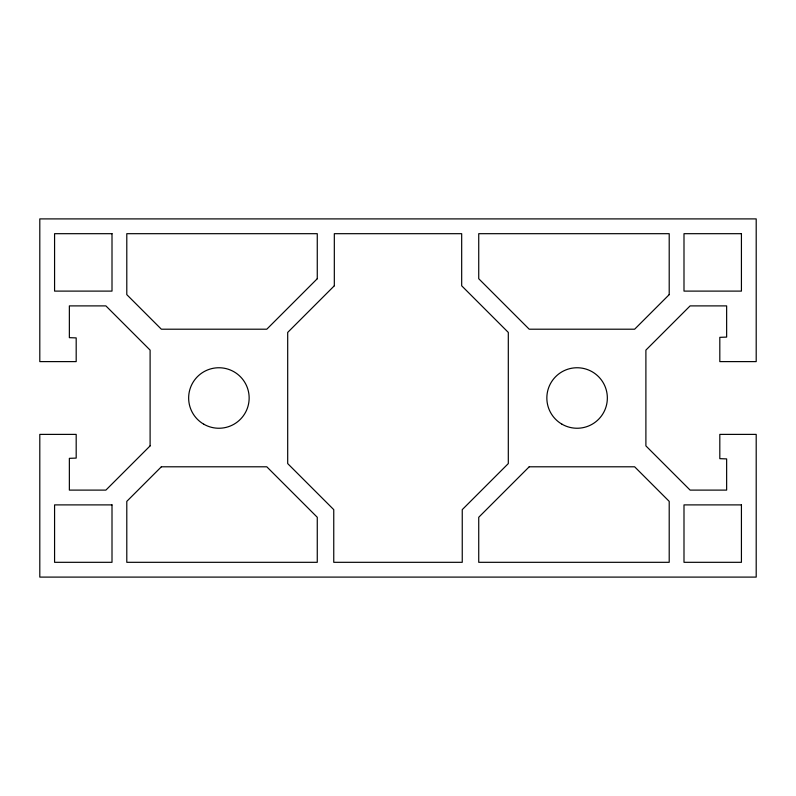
<?xml version="1.0" encoding="UTF-8"?>
<svg xmlns="http://www.w3.org/2000/svg" width="796" height="796" viewBox="0 0 796 796"><rect width="100%" height="100%" fill="white"/><g stroke="black" fill="none" stroke-linecap="round" stroke-linejoin="round"><path stroke-width="1.19" d="M150.106 445.889L105.888 490.107L69.361 490.107L69.361 458.337L76.187 458.098L76.187 434.387L39.8 434.387L39.8 577.1L756.2 577.1L756.2 434.387L719.813 434.387L719.813 458.665L726.639 458.904L726.639 490.107L690.112 490.107L645.894 445.889L645.894 350.111L690.112 305.893L726.639 305.893L726.639 337.096L719.813 337.335L719.813 361.613L756.2 361.613L756.2 218.9L39.8 218.9L39.8 361.613L76.187 361.613L76.187 337.902L69.361 337.663L69.361 305.893L105.888 305.893L150.106 350.111L150.106 445.889M317.266 278.729L266.789 329.206L161.359 329.206L126.793 294.629L126.793 233.686L317.266 233.686L317.266 278.729M334.32 285.794L287.694 332.42L287.694 463.58L333.753 509.639L333.753 562.314L462.247 562.314L462.247 509.639L508.306 463.58L508.306 332.42L461.68 285.794L461.68 233.686L334.32 233.686L334.32 285.794M161.359 466.794L126.793 501.371L126.793 562.314L317.266 562.314L317.266 517.271L266.789 466.794L161.359 466.794M669.207 294.629L634.641 329.206L529.211 329.206L478.734 278.729L478.734 233.686L669.207 233.686L669.207 294.629M529.211 466.794L478.734 517.271L478.734 562.314L669.207 562.314L669.207 501.371L634.641 466.794L529.211 466.794M112.007 233.686L54.576 233.686L54.576 291.107L112.007 291.107L112.007 233.686M741.424 233.686L683.993 233.686L683.993 291.107L741.424 291.107L741.424 233.686M112.007 504.893L54.576 504.893L54.576 562.314L112.007 562.314L112.007 504.893M741.424 504.893L683.993 504.893L683.993 562.314L741.424 562.314L741.424 504.893M203.776 424.198A30.248 30.248 0 0 0 249.148 398A30.248 30.248 0 0 0 203.776 371.802A30.248 30.248 0 0 0 203.776 424.198M561.976 424.198A30.248 30.248 0 0 0 607.348 398A30.248 30.248 0 0 0 561.976 371.802A30.248 30.248 0 0 0 561.976 424.198"/></g></svg>
